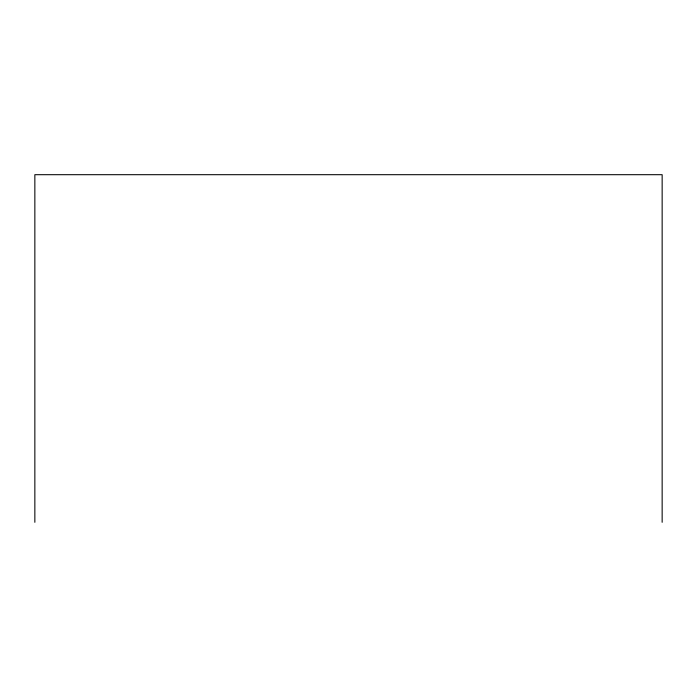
<?xml version="1.0" encoding="UTF-8"?>
<svg xmlns="http://www.w3.org/2000/svg" width="697" height="697" viewBox="0 0 697 697"><rect width="100%" height="100%" fill="white"/><g stroke="black" fill="none" stroke-linecap="round" stroke-linejoin="round"><path stroke-width="1.05" d="M662.15 522.306L662.15 174.694L34.85 174.694L34.85 522.306"/></g></svg>
